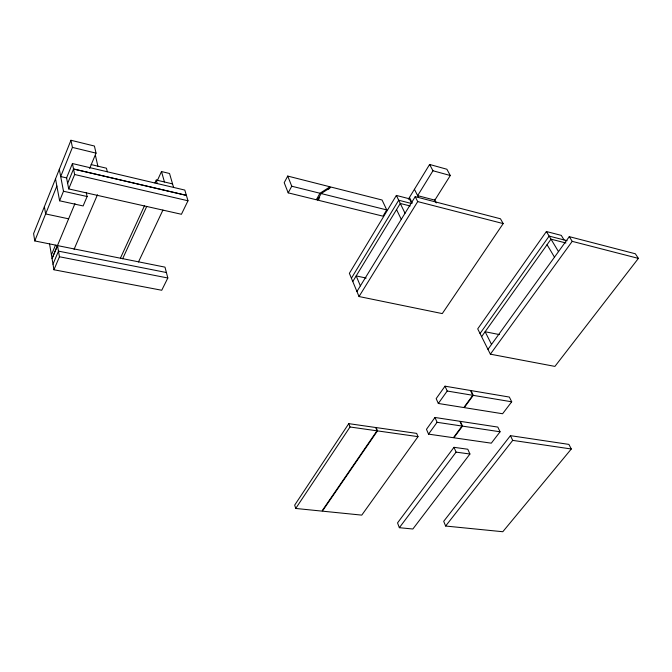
<?xml version="1.0" encoding="UTF-8"?>
<svg xmlns="http://www.w3.org/2000/svg" width="672" height="672" viewBox="0 0 672 672"><rect width="100%" height="100%" fill="white"/><g stroke="black" fill="none" stroke-linecap="round" stroke-linejoin="round"><path stroke-width="1.01" d="M89.628 168.479L96.037 153.14L94.416 146.034L70.955 140.272L33.6 233.587L34.759 240.937L57.481 245.49M34.759 240.937L56.868 186.052M70.955 140.272L72.425 147.403L60.69 176.551L66.78 177.946M72.433 163.548L66.57 177.895L68.704 188.908L181.423 214.276L187.992 200.768L184.808 190.075L72.433 163.548L74.642 174.502L68.704 188.908M86.276 192.562L87.116 196.526L83.126 205.951L59.606 200.794L63.496 191.243L59.312 169.344M67.62 183.389L73.542 168.983L186.404 195.376L73.525 169.016M51.425 254.89L55.448 245.23M74.953 203.624L52.055 258.569L52.987 264.155L58.481 251.135L166.412 272.53M52.996 264.121L53.945 269.766L161.742 290.254L167.832 277.998L164.993 267.137L57.498 245.599L52.055 258.569L49.568 243.995M53.945 269.766L59.455 256.763L57.498 245.599M74.054 249.354L97.448 194.762M120.473 258.056L144.488 205.724M154.963 182.893L156.274 180.037L172.561 183.91M157.584 180.046L161.49 171.545L169.537 173.494L173.586 187.429M122.615 258.804L146.723 206.422M138.474 261.988L162.918 210.076M328.684 189.218L330.036 186.808L287.725 176.072L284.206 182.675L288.187 192.847L316.319 199.769L319.687 197.593M288.187 192.847L291.757 186.22L287.725 176.072M316.319 199.769L319.948 193.25L330.036 186.808M317.528 200.063L321.157 193.553L331.22 187.11L382.066 200.012L386.753 209.924L382.99 216.166L317.528 200.063L319.208 198.979M351.406 278.233L398.698 200.231L411.785 203.574L409.408 198.794L396.362 195.434L349.373 273.336L359.033 296.537L442.277 313.597L503.194 223.591L500.455 218.778L415.22 196.661L356.933 291.497M352.775 281.518L400.268 203.456L410.214 205.985M408.374 199.198L429.618 164.464L446.88 169.243L450.299 175.518L434.851 200.13L417.64 195.653L432.97 170.755L429.618 164.464M359.033 296.537L417.707 201.592L415.22 196.661M348.776 423.646L294.689 505.109L295.73 508.46L321.905 511.106L376.992 430.819L375.707 427.51L348.776 423.646L350.02 426.989L295.73 508.46M377.471 430.886L322.358 511.148L361.763 515.122L418.018 436.649L416.657 433.39L376.177 427.577L377.471 430.886L418.018 436.649M564.06 239.929L561.271 235.376L546.395 231.529L477.708 328.86L490.375 354.178L554.912 366.4L638.4 258.392L635.326 253.772L569.293 236.645L487.964 349.356M480.043 333.53L549.15 236.099L567.109 240.719M445.015 386.182L436.17 398.614L438.32 403.469L463.814 407.551L472.794 395.296L470.526 390.491L445.015 386.182L447.208 391.028L472.794 395.296M481.614 336.664L550.998 239.173L565.933 242.987M438.32 403.469L447.208 391.028M434.977 417.472L426.476 429.307L428.526 434.129L453.407 437.716L462.05 426.056L459.892 421.285L434.977 417.472L437.077 422.302L462.05 426.056M428.526 434.129L437.077 422.302M490.375 354.178L572.216 241.357L569.293 236.645M473.248 395.371L464.26 407.618L502.589 413.75L511.711 401.797L509.351 397.06L470.98 390.575L473.248 395.371L511.711 401.797M462.496 426.124L453.852 437.783L491.299 443.176L500.077 431.785L497.818 427.081L460.328 421.352L462.496 426.124L500.077 431.785M453.97 447.317L397.538 522.892L399.353 527.696L412.86 529.007L469.93 454.02L467.788 449.24L453.97 447.317L456.086 452.122L469.93 454.02M399.353 527.696L456.086 452.122M510.426 435.658L443.696 521.312L445.628 526.033L502.799 531.728L571.301 448.997L568.89 444.394L510.426 435.658L512.719 440.378L571.301 448.997M445.628 526.033L512.719 440.378M350.02 426.989L376.992 430.819M59.455 256.763L167.832 277.998M499.355 334.58L485.125 331.733L491.526 344.417M68.611 218.82L45.637 213.94L44.386 206.648M366.181 278.057L356.185 275.915L360.385 285.877M63.496 191.243L87.116 196.526M74.642 174.502L187.992 200.768M91.132 164.573L106.462 168.21L107.293 171.78M72.425 147.403L96.037 153.14M291.757 186.22L319.948 193.25M321.157 193.553L386.753 209.924M417.707 201.592L503.194 223.591M572.216 241.357L638.4 258.392M432.97 170.755L450.299 175.518M546.395 231.529L558.491 251.614M547.067 244.7L554.484 257.158M434.414 199.29L436.313 202.944M414.431 189.302L418.606 197.56M409.458 197.425L412.205 202.944M396.362 195.434L405.031 213.234M396.547 209.572L401.268 219.366M161.49 171.545L164.447 181.986M156.274 180.037L157.248 183.565M95.466 155.585L97.868 166.169M55.524 178.819L59.606 200.794"/></g></svg>
